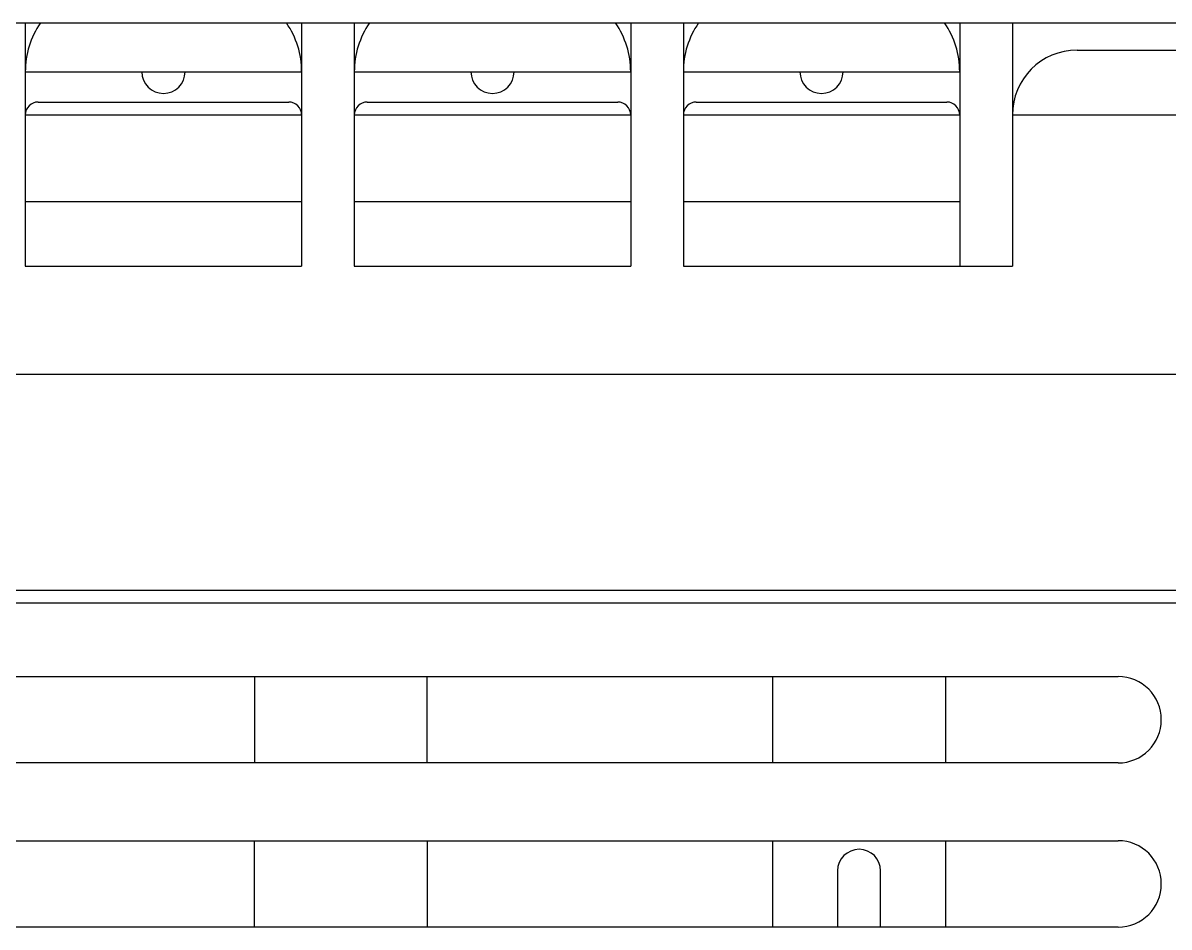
# Model space of a CAD drawing. Header units: millimetres. Extents: x -945625 to 316, y 6 to 533140.
# Drawn here: x -945383.25 to -945356.7, y 532357.71 to 532378.64 of the extents above; entities that cross this region are included whole.
import ezdxf

# ---------------------------------------------------------------- set-up
doc = ezdxf.new("R2010")
doc.units = ezdxf.units.MM
doc.header["$LTSCALE"] = 4

msp = doc.modelspace()

# ---------------------------------------------------------------- linework, layer by layer
at = {"color": 7, "linetype": 'Continuous'}
for p, q in [((-945455.384, 532378.64), (-945353.884, 532378.64)), ((-945383.194, 532378.64), (-945383.194, 532373.009)), ((-945376.794, 532378.64), (-945376.794, 532373.009)), ((-945375.574, 532378.64), (-945375.574, 532373.009)), ((-945369.174, 532378.64), (-945369.174, 532373.009)), ((-945367.954, 532378.64), (-945367.954, 532373.009)), ((-945361.554, 532378.64), (-945361.554, 532373.009)), ((-945360.334, 532378.64), (-945360.334, 532373.009)), ((-945358.834, 532378.009), (-945355.634, 532378.009)), ((-945383.194, 532377.509), (-945376.794, 532377.509)), ((-945375.574, 532377.509), (-945369.174, 532377.509)), ((-945367.954, 532377.509), (-945361.554, 532377.509)), ((-945382.894, 532376.809), (-945377.094, 532376.809)), ((-945375.274, 532376.809), (-945369.474, 532376.809)), ((-945367.654, 532376.809), (-945361.854, 532376.809)), ((-945383.194, 532376.509), (-945376.794, 532376.509)), ((-945375.574, 532376.509), (-945369.174, 532376.509)), ((-945367.954, 532376.509), (-945361.554, 532376.509)), ((-945360.334, 532376.509), (-945354.134, 532376.509)), ((-945383.194, 532374.509), (-945376.794, 532374.509)), ((-945375.574, 532374.509), (-945369.174, 532374.509)), ((-945367.954, 532374.509), (-945361.554, 532374.509)), ((-945383.194, 532373.009), (-945376.794, 532373.009)), ((-945375.574, 532373.009), (-945369.174, 532373.009)), ((-945367.954, 532373.009), (-945360.334, 532373.009)), ((-945455.384, 532370.509), (-945354.134, 532370.509)), ((-945455.384, 532365.509), (-945354.134, 532365.509)), ((-945455.384, 532365.509), (-945353.884, 532365.509)), ((-945352.384, 532365.209), (-945485.484, 532365.209)), ((-945482.884, 532363.509), (-945357.884, 532363.509)), ((-945377.884, 532363.509), (-945377.884, 532361.509)), ((-945373.884, 532361.509), (-945373.884, 532363.509)), ((-945365.884, 532361.509), (-945365.884, 532363.509)), ((-945361.884, 532363.509), (-945361.884, 532361.509)), ((-945357.884, 532361.509), (-945482.884, 532361.509)), ((-945482.884, 532359.709), (-945357.884, 532359.709)), ((-945377.884, 532357.709), (-945377.884, 532359.709)), ((-945373.884, 532359.709), (-945373.884, 532357.709)), ((-945365.884, 532357.709), (-945365.884, 532359.709)), ((-945361.884, 532359.709), (-945361.884, 532357.709)), ((-945364.384, 532359.009), (-945364.384, 532357.709)), ((-945363.384, 532357.709), (-945363.384, 532359.009)), ((-945357.884, 532357.709), (-945457.884, 532357.709))]:
    msp.add_line(p, q, dxfattribs=at)
for centre, radius, start, end in [((-945381.194, 532377.509), 2, 145.5821, 180), ((-945378.794, 532377.509), 2, 0, 34.4179), ((-945373.574, 532377.509), 2, 145.5821, 180), ((-945371.174, 532377.509), 2, 0, 34.4179), ((-945365.954, 532377.509), 2, 145.5821, 180), ((-945363.554, 532377.509), 2, 0, 34.4179), ((-945358.834, 532376.509), 1.5, 90, 180), ((-945379.994, 532377.509), 0.5, 180, 0), ((-945372.374, 532377.509), 0.5, 180, 0), ((-945364.754, 532377.509), 0.5, 180, 0), ((-945382.894, 532376.509), 0.3, 90, 180), ((-945377.094, 532376.509), 0.3, 0, 90), ((-945375.274, 532376.509), 0.3, 90, 180), ((-945369.474, 532376.509), 0.3, 0, 90), ((-945367.654, 532376.509), 0.3, 90, 180), ((-945361.854, 532376.509), 0.3, 0, 90), ((-945357.884, 532362.509), 1, 0, 90), ((-945357.884, 532362.509), 1, 270, 0), ((-945363.884, 532359.009), 0.5, 90, 180), ((-945363.884, 532359.009), 0.5, 0, 90), ((-945357.884, 532358.709), 1, 0, 90), ((-945357.884, 532358.709), 1, 270, 0)]:
    msp.add_arc(centre, radius, start, end, dxfattribs=at)

doc.saveas('drawing.dxf')
